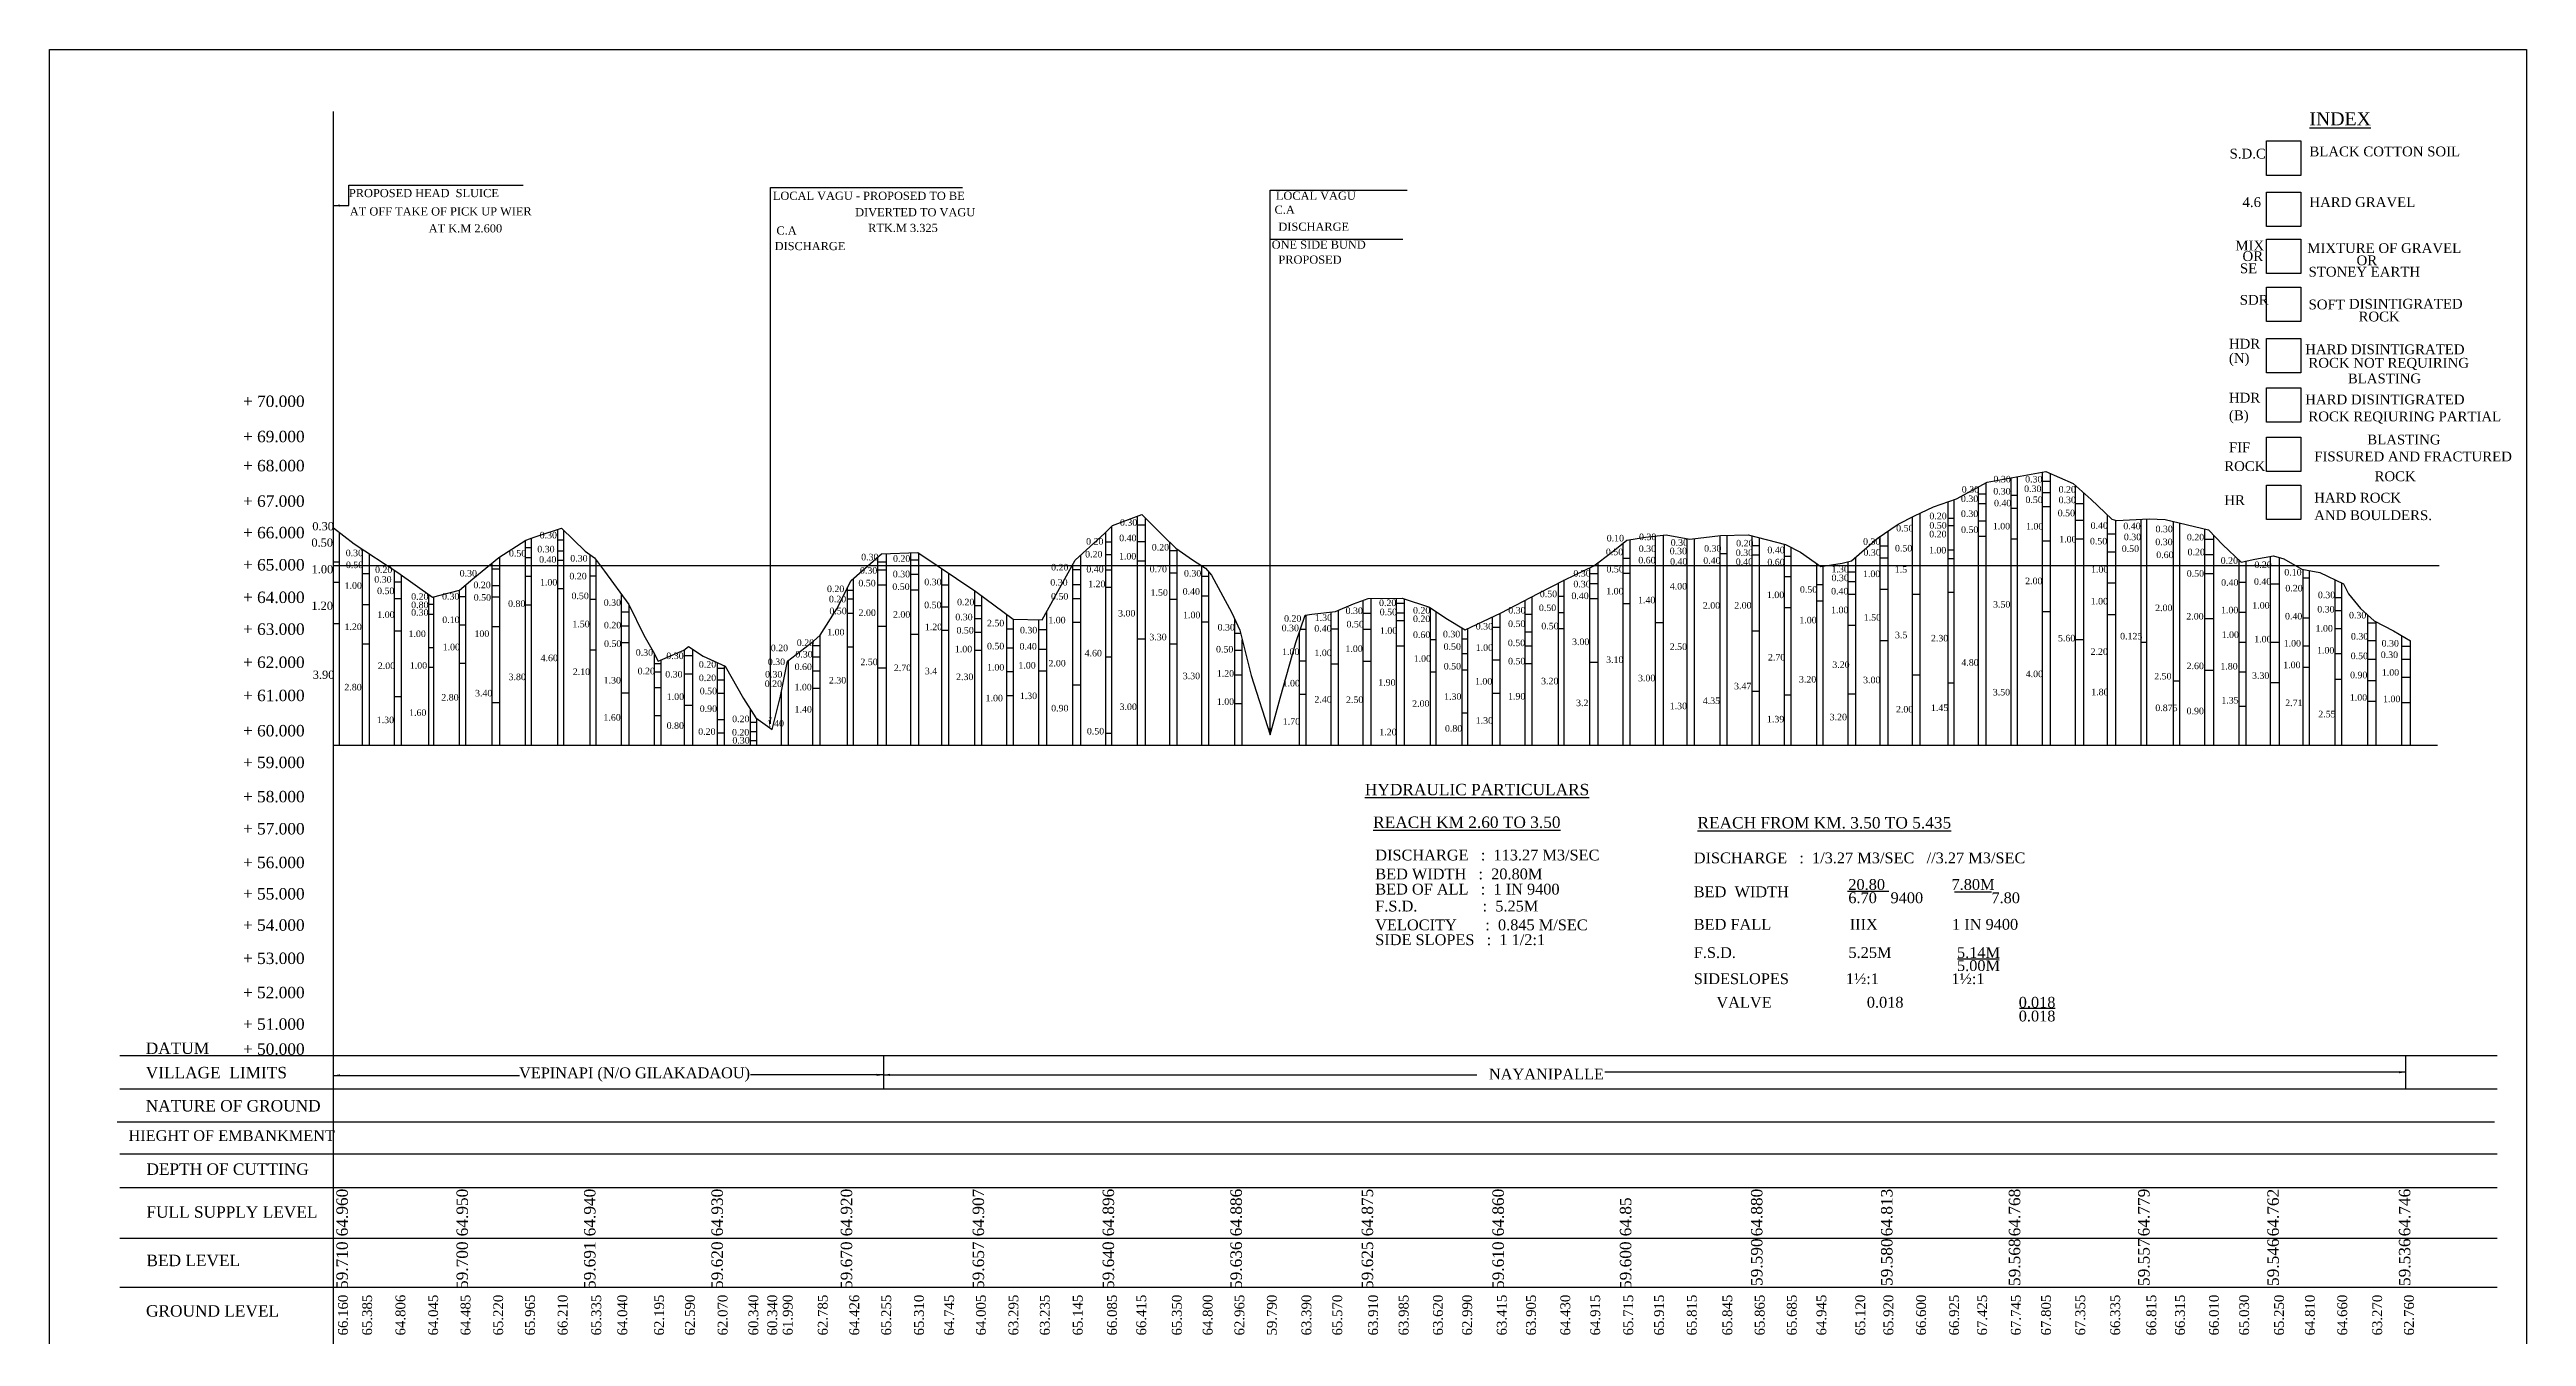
# Model space of a CAD drawing. Header units: millimetres. Extents: x 15 to 772, y 5 to 794.
# Drawn here: x 15 to 772, y 400 to 794 of the extents above; entities that cross this region are included whole.
import ezdxf

# ---------------------------------------------------------------- set-up
doc = ezdxf.new("R2010")
doc.units = ezdxf.units.MM
doc.header["$MEASUREMENT"] = 0
for name, color, linetype in [('DIM', 5, 'Continuous'), ('DO LINE', 3, 'Continuous'), ('DWG.LINE', 10, 'Continuous'), ('TEXT', 7, 'Continuous')]:
    doc.layers.add(name, color=color, linetype=linetype)
doc.layers.add('TITLE', color=7, linetype='Continuous', lineweight=30)
doc.styles.get("Standard").update_dxf_attribs({"font": 'times.ttf', "height": 3})
doc.dimstyles.get("Standard").update_dxf_attribs({"dimtxt": 3, "dimasz": 2, "dimexe": 0.18, "dimexo": 0.0625, "dimgap": 0.09, "dimtad": 0, "dimtih": 1, "dimtoh": 1, "dimdec": 0, "dimzin": 0, "dimdsep": 46, "dimtxsty": 'Standard', "dimcen": 300, "dimclrd": 5, "dimclre": 5, "dimclrt": 4, "dimadec": 0, "dimazin": 0, "dimtfac": 1, "dimtdec": 0, "dimtofl": 0, "dimtmove": 0, "dimatfit": 3, "dimfxl": 0, "dimtolj": 1, "dimtzin": 0, "dimarcsym": 0})

msp = doc.modelspace()

# ---------------------------------------------------------------- linework, layer by layer
at = {"layer": 'DO LINE', "ltscale": 0.2}
msp.add_lwpolyline([(101.49, 635.85), (745.15, 635.85)], dxfattribs=at)
at = {"layer": 'DWG.LINE', "ltscale": 0.2}
for points in [[(101.49, 375.12), (101.49, 774.59)], [(106.14, 752.11), (159.46, 752.11)], [(387.79, 735.64), (428.4, 735.64)], [(101.49, 647.4), (107.76, 642.48), (121.14, 633.73), (131.74, 626.16), (139.97, 628.29), (144.05, 631.78), (152.05, 638.28), (160.3, 643.67), (163.08, 644.68), (171.13, 647.28), (178.38, 640.22), (181.22, 638.21), (184.36, 634.19), (191.76, 623.96), (196.34, 614.63), (199.18, 609.6), (200.72, 606.65), (208.6, 610.02), (210.02, 611.14), (214.46, 608.18), (221.21, 605.11), (226.79, 595.21), (230.58, 589.35), (235.55, 585.75), (238.1, 595.98), (240.23, 606.68), (248.24, 612.74), (250.25, 614.63), (255.35, 622.64), (259.67, 631.28), (268.98, 639.47), (280.11, 639.89), (297.78, 627.92), (309.27, 619.52), (318.15, 619.28), (321.88, 626.14), (328.22, 637.5), (337.3, 645.75), (339.61, 648.12), (348.55, 651.49), (355.12, 644.98), (358.97, 641.14), (364.06, 637.65), (368.03, 635.05), (369.9, 632.88), (376.12, 621.41), (378.55, 616.08), (381.99, 602.31), (387.79, 584.12), (390.87, 595.32), (395.67, 612.33), (398.45, 620.67), (400.53, 620.96), (407.76, 621.82), (413.26, 624.12), (417.76, 625.78), (428.19, 625.9), (436.53, 623.12), (441.45, 619.75), (447.41, 616.17), (458.43, 621.39), (469.74, 627.37), (477.85, 631.53), (486.79, 635.73), (492.12, 639.87), (496.87, 643.67), (502.49, 644.5), (508.83, 645.21), (516.05, 643.9), (525.47, 645.03), (533.91, 645.21), (545.28, 642.31), (549.96, 639.94), (556.12, 635.57), (562.63, 636.63), (565.53, 637.28), (573.31, 644.15), (579.77, 648.52), (584.8, 651.01), (590.54, 653.79), (597.61, 656.25), (607.02, 661.33), (624.91, 664.64), (633.23, 660.92), (638.74, 656.07), (645.13, 650.04), (646.55, 649.62), (656.51, 650.19), (661.43, 649.89), (674.63, 646.76), (679.02, 642.21), (684.58, 636.94), (688.76, 637.86), (694.51, 638.8), (697.71, 637.91), (703.21, 634.72), (708.66, 633.77), (715.94, 630.23), (717.48, 627.21), (721.11, 622.75), (725.31, 618.97), (731.23, 615.89), (736.41, 612.84)], [(604.36, 581.02), (604.36, 659.89)], [(606.68, 581.02), (606.68, 661.15)], [(614.33, 581.02), (614.33, 662.69)], [(616.24, 581.02), (616.24, 663.04)], [(623.88, 581.02), (623.88, 664.45)], [(623.88, 661.68), (626.34, 661.68)], [(626.34, 581.02), (626.34, 664)], [(633.98, 581.02), (633.98, 660.26)], [(586.51, 581.02), (586.51, 651.84)], [(595.09, 581.02), (595.09, 655.37)], [(596.86, 581.02), (596.86, 655.98)], [(604.36, 657.78), (606.68, 657.78)], [(604.36, 654.8), (606.68, 654.8)], [(614.33, 657.34), (616.24, 657.34)], [(614.33, 653.36), (616.24, 653.36)], [(623.88, 658.14), (626.34, 658.14)], [(623.88, 653.94), (626.34, 653.94)], [(633.98, 654.81), (636.57, 654.81)], [(636.57, 581.02), (636.57, 657.98)], [(643.81, 581.02), (643.81, 651.29)], [(103.32, 581.02), (103.32, 645.96)], [(162.05, 581.02), (162.05, 644.3)], [(170.02, 581.02), (170.02, 646.92)], [(170.02, 643.77), (171.91, 643.77)], [(171.91, 581.02), (171.91, 646.52)], [(337.55, 581.02), (337.55, 646.01)], [(339.4, 581.02), (339.4, 647.9)], [(347.25, 581.02), (347.25, 651)], [(347.25, 648.32), (349.65, 648.32)], [(349.65, 581.02), (349.65, 650.4)], [(497.87, 581.02), (497.87, 643.82)], [(505.57, 581.02), (505.57, 644.84)], [(508.06, 581.02), (508.06, 645.12)], [(515.28, 581.02), (515.28, 644.04)], [(517.53, 581.02), (517.53, 644.08)], [(525.34, 581.02), (525.34, 645.01)], [(527.47, 581.02), (527.47, 645.07)], [(535.17, 581.02), (535.17, 644.89)], [(537.42, 581.02), (537.42, 644.31)], [(574.31, 581.02), (574.31, 644.82)], [(576.73, 581.02), (576.73, 646.46)], [(584.19, 581.02), (584.19, 650.7)], [(595.09, 650.3), (596.86, 650.3)], [(595.09, 648.06), (596.86, 648.06)], [(604.36, 649.52), (606.68, 649.52)], [(604.36, 644.8), (606.68, 644.8)], [(614.33, 644.04), (616.24, 644.04)], [(633.98, 649.75), (636.57, 649.75)], [(633.98, 644.02), (636.57, 644.02)], [(643.81, 645.57), (646.26, 645.57)], [(646.26, 581.02), (646.26, 649.71)], [(654.03, 581.02), (654.03, 650.05)], [(655.82, 581.02), (655.82, 650.15)], [(663.92, 581.02), (663.92, 649.3)], [(665.92, 581.02), (665.92, 648.83)], [(673.55, 581.02), (673.55, 647.02)], [(673.55, 643.9), (676.25, 643.9)], [(676.25, 581.02), (676.25, 645.08)], [(101.49, 636.99), (103.32, 636.99)], [(110.36, 581.02), (110.36, 640.78)], [(112.5, 581.02), (112.5, 639.38)], [(149.95, 581.02), (149.95, 636.58)], [(152.35, 581.02), (152.35, 638.48)], [(160.16, 581.02), (160.16, 643.58)], [(160.16, 641.41), (162.05, 641.41)], [(160.16, 638.29), (162.05, 638.29)], [(170.02, 640.31), (171.91, 640.31)], [(170.02, 637.54), (171.91, 637.54)], [(179.91, 581.02), (179.91, 639.14)], [(181.78, 581.02), (181.78, 637.5)], [(267.84, 581.02), (267.84, 638.47)], [(267.84, 636.99), (270.47, 636.99)], [(270.47, 581.02), (270.47, 639.53)], [(278, 581.02), (278, 639.81)], [(278, 637.65), (280.39, 637.65)], [(280.39, 581.02), (280.39, 639.7)], [(327.49, 581.02), (327.49, 636.19)], [(329.95, 581.02), (329.95, 639.07)], [(337.55, 643.16), (339.4, 643.16)], [(337.55, 639.2), (339.4, 639.2)], [(347.25, 643.19), (349.65, 643.19)], [(347.25, 637.34), (349.65, 637.34)], [(357.18, 581.02), (357.18, 642.93)], [(357.18, 640.43), (359.42, 640.43)], [(359.42, 581.02), (359.42, 640.83)], [(488.05, 581.02), (488.05, 636.7)], [(495.74, 581.02), (495.74, 642.77)], [(495.74, 638.16), (497.87, 638.16)], [(525.34, 639.5), (527.47, 639.5)], [(535.17, 642.04), (537.42, 642.04)], [(535.17, 639.15), (537.42, 639.15)], [(545.05, 581.02), (545.05, 642.37)], [(545.05, 638.76), (547.1, 638.76)], [(547.1, 581.02), (547.1, 641.39)], [(554.93, 581.02), (554.93, 636.41)], [(564.53, 581.02), (564.53, 637.06)], [(566.86, 581.02), (566.86, 638.45)], [(574.31, 641.87), (576.73, 641.87)], [(574.31, 638.25), (576.73, 638.25)], [(595.09, 640.7), (596.86, 640.7)], [(595.09, 638.04), (596.86, 638.04)], [(623.88, 643.37), (626.34, 643.37)], [(643.81, 640.08), (646.26, 640.08)], [(673.55, 639.26), (676.25, 639.26)], [(684, 581.02), (684, 637.49)], [(686.11, 581.02), (686.11, 637.28)], [(693.63, 581.02), (693.63, 638.66)], [(696.33, 581.02), (696.33, 638.3)], [(101.49, 630.79), (103.32, 630.79)], [(110.36, 633.44), (112.5, 633.44)], [(120.16, 581.02), (120.16, 634.37)], [(120.16, 630.84), (122.23, 630.84)], [(122.23, 581.02), (122.23, 632.95)], [(141.97, 581.02), (141.97, 630)], [(149.95, 634.84), (152.35, 634.84)], [(149.95, 629.77), (152.35, 629.77)], [(160.16, 632.64), (162.05, 632.64)], [(170.02, 628.85), (171.91, 628.85)], [(179.91, 632.73), (181.78, 632.73)], [(258.64, 581.02), (258.64, 629.21)], [(260.43, 581.02), (260.43, 631.94)], [(267.84, 634.59), (270.47, 634.59)], [(267.84, 629.93), (270.47, 629.93)], [(278, 633.21), (280.39, 633.21)], [(278, 628.48), (280.39, 628.48)], [(287.44, 581.02), (287.44, 634.92)], [(287.44, 629.95), (289.59, 629.95)], [(289.59, 581.02), (289.59, 633.46)], [(327.49, 634.63), (329.95, 634.63)], [(327.49, 630.03), (329.95, 630.03)], [(337.55, 634.56), (339.4, 634.56)], [(337.55, 629.29), (339.4, 629.29)], [(357.18, 633.64), (359.42, 633.64)], [(366.95, 581.02), (366.95, 635.85)], [(366.95, 632.59), (369.03, 632.59)], [(369.03, 581.02), (369.03, 633.89)], [(475.95, 581.02), (475.95, 630.55)], [(477.7, 581.02), (477.7, 631.45)], [(485.49, 581.02), (485.49, 635.12)], [(485.49, 633.47), (488.05, 633.47)], [(485.49, 630.37), (488.05, 630.37)], [(495.74, 633.55), (497.87, 633.55)], [(545.05, 632.53), (547.1, 632.53)], [(554.93, 630.04), (556.89, 630.04)], [(556.89, 581.02), (556.89, 635.85)], [(564.53, 633.96), (566.86, 633.96)], [(564.53, 631), (566.86, 631)], [(574.31, 628.63), (576.73, 628.63)], [(643.81, 630.61), (646.26, 630.61)], [(673.55, 633.47), (676.25, 633.47)], [(684, 630.8), (686.11, 630.8)], [(693.63, 630.31), (696.33, 630.31)], [(703.53, 581.02), (703.53, 634.67)], [(703.53, 632.07), (705.53, 632.07)], [(705.53, 581.02), (705.53, 634.32)], [(713.39, 581.02), (713.39, 631.47)], [(715.39, 581.02), (715.39, 630.5)], [(110.36, 624.01), (112.5, 624.01)], [(120.16, 625.81), (122.23, 625.81)], [(130.58, 581.02), (130.58, 626.98)], [(130.58, 624.04), (132.1, 624.04)], [(130.58, 620.99), (132.1, 620.99)], [(132.1, 581.02), (132.1, 626.25)], [(139.97, 581.02), (139.97, 628.29)], [(139.97, 626.42), (141.97, 626.42)], [(149.95, 626.32), (152.35, 626.32)], [(160.16, 623.84), (162.05, 623.84)], [(179.91, 625.54), (181.78, 625.54)], [(189.56, 581.02), (189.56, 627)], [(189.56, 621.7), (191.85, 621.7)], [(191.85, 581.02), (191.85, 623.78)], [(258.64, 628.32), (260.43, 628.32)], [(258.64, 625.72), (260.43, 625.72)], [(258.64, 621.28), (260.43, 621.28)], [(287.44, 623.28), (289.59, 623.28)], [(297.5, 581.02), (297.5, 628.11)], [(297.5, 623.67), (299.66, 623.67)], [(299.66, 581.02), (299.66, 626.55)], [(307.26, 581.02), (307.26, 620.99)], [(319.48, 581.02), (319.48, 621.72)], [(327.49, 625.83), (329.95, 625.83)], [(357.18, 625.58), (359.42, 625.58)], [(366.95, 626.66), (369.03, 626.66)], [(406.42, 581.02), (406.42, 621.66)], [(408.71, 581.02), (408.71, 622.22)], [(416.24, 581.02), (416.24, 625.22)], [(416.24, 621.33), (418.65, 621.33)], [(418.65, 581.02), (418.65, 625.79)], [(426.45, 581.02), (426.45, 625.88)], [(426.45, 624.4), (428.87, 624.4)], [(426.45, 621.4), (428.87, 621.4)], [(428.87, 581.02), (428.87, 625.67)], [(436.8, 581.02), (436.8, 622.94)], [(438.54, 581.02), (438.54, 621.74)], [(458.08, 581.02), (458.08, 621.23)], [(465.74, 581.02), (465.74, 625.26)], [(465.74, 621.02), (467.89, 621.02)], [(467.89, 581.02), (467.89, 626.39)], [(475.95, 626.5), (477.7, 626.5)], [(475.95, 621.53), (477.7, 621.53)], [(485.49, 625.78), (488.05, 625.78)], [(495.74, 624.25), (497.87, 624.25)], [(545.05, 623.08), (547.1, 623.08)], [(554.93, 625.08), (556.89, 625.08)], [(564.53, 627.13), (566.86, 627.13)], [(584.19, 627.16), (586.51, 627.16)], [(595.09, 627.77), (596.86, 627.77)], [(623.88, 621.85), (626.34, 621.85)], [(643.81, 620.89), (646.26, 620.89)], [(684, 621.61), (686.11, 621.61)], [(713.39, 626.05), (715.39, 626.05)], [(713.39, 622.09), (715.39, 622.09)], [(101.49, 618.16), (103.32, 618.16)], [(120.16, 615.95), (122.23, 615.95)], [(139.97, 617.73), (141.97, 617.73)], [(149.95, 617.19), (152.35, 617.19)], [(189.56, 617.43), (191.85, 617.43)], [(250.27, 581.02), (250.27, 614.66)], [(267.84, 617.38), (270.47, 617.38)], [(278, 614.9), (280.39, 614.9)], [(287.44, 616.1), (289.59, 616.1)], [(297.5, 619.73), (299.66, 619.73)], [(297.5, 615.46), (299.66, 615.46)], [(307.26, 616.54), (309.31, 616.54)], [(309.31, 581.02), (309.31, 619.52)], [(317.11, 581.02), (317.11, 619.31)], [(317.11, 616.36), (319.48, 616.36)], [(327.49, 618.58), (329.95, 618.58)], [(347.25, 613.47), (349.65, 613.47)], [(366.95, 618.69), (369.03, 618.69)], [(377.04, 581.02), (377.04, 619.39)], [(377.04, 615.24), (378.76, 615.24)], [(396.75, 581.02), (396.75, 615.56)], [(397.04, 616.42), (398.76, 616.42)], [(398.76, 581.02), (398.76, 620.71)], [(406.42, 616.48), (408.71, 616.48)], [(416.24, 616.41), (418.65, 616.41)], [(426.45, 619.11), (428.87, 619.11)], [(436.8, 613.31), (438.54, 613.31)], [(446.52, 581.02), (446.52, 616.71)], [(446.52, 613.46), (448.27, 613.46)], [(448.27, 581.02), (448.27, 616.58)], [(455.79, 581.02), (455.79, 620.15)], [(455.79, 617.01), (458.08, 617.01)], [(465.74, 615.56), (467.89, 615.56)], [(475.95, 616.61), (477.7, 616.61)], [(505.57, 618.44), (508.06, 618.44)], [(535.17, 615.88), (537.42, 615.88)], [(564.53, 617.62), (566.86, 617.62)], [(673.55, 619.68), (676.25, 619.68)], [(703.53, 619.91), (705.53, 619.91)], [(713.39, 616.58), (715.39, 616.58)], [(723.37, 581.02), (723.37, 620.71)], [(723.37, 618.38), (725.84, 618.38)], [(725.84, 581.02), (725.84, 618.69)], [(733.71, 581.02), (733.71, 614.43)], [(110.36, 611.97), (112.5, 611.97)], [(130.58, 610.77), (132.1, 610.77)], [(139.97, 606.03), (141.97, 606.03)], [(179.91, 610.08), (181.78, 610.08)], [(189.56, 612.32), (191.85, 612.32)], [(199.63, 581.02), (199.63, 608.73)], [(199.63, 605.94), (201.61, 605.94)], [(201.61, 581.02), (201.61, 607.03)], [(208.82, 581.02), (208.82, 610.2)], [(208.82, 608.33), (211.34, 608.33)], [(211.34, 581.02), (211.34, 610.26)], [(218.88, 581.02), (218.88, 606.17)], [(240.59, 581.02), (240.59, 606.95)], [(248, 581.02), (248, 612.56)], [(248, 611.4), (250.27, 611.4)], [(248, 608), (250.27, 608)], [(258.64, 611.05), (260.43, 611.05)], [(297.5, 610.04), (299.66, 610.04)], [(307.26, 610.72), (309.31, 610.72)], [(317.11, 610.26), (319.48, 610.26)], [(337.55, 607.99), (339.4, 607.99)], [(357.18, 611.97), (359.42, 611.97)], [(377.04, 610.02), (379.28, 610.02)], [(379.28, 581.02), (379.28, 613.15)], [(396.75, 606.75), (398.76, 606.75)], [(406.42, 605.87), (408.71, 605.87)], [(416.24, 606.68), (418.65, 606.68)], [(426.45, 611.32), (428.87, 611.32)], [(446.52, 608.97), (448.27, 608.97)], [(455.79, 607.1), (458.08, 607.1)], [(465.74, 611.36), (467.89, 611.36)], [(465.74, 605.97), (467.89, 605.97)], [(485.49, 606.33), (488.05, 606.33)], [(574.31, 612.92), (576.73, 612.92)], [(633.98, 613.23), (636.57, 613.23)], [(654.03, 612.46), (655.82, 612.46)], [(684, 612.5), (686.11, 612.5)], [(693.63, 612.47), (696.33, 612.47)], [(703.53, 611.3), (705.53, 611.3)], [(713.39, 609.02), (715.39, 609.02)], [(723.37, 612.94), (725.84, 612.94)], [(723.37, 607.27), (725.84, 607.27)], [(733.71, 611.25), (736.41, 611.25)], [(733.71, 607.22), (736.41, 607.22)], [(736.41, 581.02), (736.41, 612.84)], [(130.58, 604.77), (132.1, 604.77)], [(199.63, 603.36), (201.61, 603.36)], [(199.63, 598.62), (201.61, 598.62)], [(208.82, 602.8), (211.34, 602.8)], [(218.88, 604.51), (220.96, 604.51)], [(218.88, 600.96), (220.96, 600.96)], [(220.96, 581.02), (220.96, 605.22)], [(248, 603.65), (250.27, 603.65)], [(248, 598.35), (250.27, 598.35)], [(267.84, 604.64), (270.47, 604.64)], [(307.26, 603.51), (309.31, 603.51)], [(317.11, 603.73), (319.48, 603.73)], [(327.49, 599.44), (329.95, 599.44)], [(377.04, 602.47), (379.28, 602.47)], [(436.8, 603.38), (438.54, 603.38)], [(446.52, 604.01), (448.27, 604.01)], [(584.19, 602.42), (586.51, 602.42)], [(595.09, 600.04), (596.86, 600.04)], [(663.92, 600.6), (665.92, 600.6)], [(673.55, 603.91), (676.25, 603.91)], [(684, 603.35), (686.11, 603.35)], [(693.63, 600.12), (696.33, 600.12)], [(703.53, 604.81), (705.53, 604.81)], [(713.39, 601.1), (715.39, 601.1)], [(723.37, 600.69), (725.84, 600.69)], [(733.71, 601.76), (736.41, 601.76)], [(120.16, 595.83), (122.23, 595.83)], [(149.95, 594.02), (152.35, 594.02)], [(189.56, 596.95), (191.85, 596.95)], [(208.82, 593.19), (211.34, 593.19)], [(218.88, 596.85), (220.96, 596.85)], [(228.94, 581.02), (228.94, 591.89)], [(238.44, 581.02), (238.44, 597.68)], [(307.26, 596.13), (309.31, 596.13)], [(377.04, 593.7), (379.28, 593.7)], [(396.75, 596.54), (398.76, 596.54)], [(446.52, 590.88), (448.27, 590.88)], [(455.79, 596.82), (458.08, 596.82)], [(535.17, 597.43), (537.42, 597.43)], [(545.05, 596.33), (547.1, 596.33)], [(564.53, 596.64), (566.86, 596.64)], [(684, 592.85), (686.11, 592.85)], [(723.37, 594.37), (725.84, 594.37)], [(733.71, 594.03), (736.41, 594.03)], [(199.63, 590), (201.61, 590)], [(218.88, 588.81), (220.96, 588.81)], [(218.88, 584.75), (220.96, 584.75)], [(228.94, 587.98), (230.91, 587.98)], [(228.94, 585.12), (230.91, 585.12)], [(230.91, 581.02), (230.91, 589.11)], [(337.55, 584.69), (339.4, 584.69)], [(101.49, 581.02), (744.67, 581.02)], [(228.94, 582.41), (230.91, 582.41)], [(564.27, 536.33), (576.89, 536.33)], [(596.94, 536.19), (608.3, 536.19)], [(597.93, 515.68), (610.67, 515.68)], [(616.91, 500.61), (627.73, 500.61)], [(36.15, 486.17), (762.83, 486.17)], [(269.56, 486.17), (269.56, 475.92)], [(734.85, 486.17), (734.85, 475.92)], [(36.15, 475.92), (762.83, 475.92)], [(35.33, 465.88), (762.01, 465.88)], [(36.15, 456.04), (762.83, 456.04)], [(36.15, 445.79), (762.83, 445.79)], [(36.15, 430.33), (762.83, 430.33)], [(36.15, 415.37), (762.83, 415.37)]]:
    msp.add_lwpolyline(points, dxfattribs=at)
for points in [[(692.34, 765.61), (702.86, 765.61), (702.86, 755.11), (692.34, 755.11)], [(692.34, 749.98), (702.86, 749.98), (702.86, 739.47), (692.34, 739.47)], [(692.34, 735.63), (702.86, 735.63), (702.86, 725.13), (692.34, 725.13)], [(692.34, 720.9), (702.86, 720.9), (702.86, 710.4), (692.34, 710.4)], [(692.34, 705.22), (702.86, 705.22), (702.86, 694.71), (692.34, 694.71)], [(692.34, 690.21), (702.86, 690.21), (702.86, 679.7), (692.34, 679.7)], [(692.34, 675.14), (702.86, 675.14), (702.86, 664.63), (692.34, 664.63)], [(692.34, 660.4), (702.86, 660.4), (702.86, 649.9), (692.34, 649.9)]]:
    msp.add_lwpolyline(points, close=True, dxfattribs=at)
at = {"layer": 'TITLE', "ltscale": 0.2}
msp.add_lwpolyline([(14.67, 793.55), (771.83, 793.55), (771.83, 5.03), (14.67, 5.03)], close=True, dxfattribs=at)

# ---------------------------------------------------------------- texts
at = {"layer": 'TEXT', "ltscale": 0.2}
for s, height, p in [('%%UINDEX', 4, (705.48, 770.38)), ('S.D.C', 3, (681.07, 760.25)), ('BLACK COTTON SOIL', 3, (705.48, 760.91)), ('PROPOSED HEAD  SLUICE', 2.5, (106.19, 748.44)), ('LOCAL VAGU - PROPOSED TO BE', 2.5, (235.78, 747.61)), ('LOCAL VAGU', 2.5, (389.54, 747.65)), ('AT OFF TAKE OF PICK UP WIER', 2.5, (106.46, 742.85)), ('DIVERTED TO VAGU', 2.5, (260.93, 742.59)), ('C.A', 2.5, (389.15, 743.36)), ('4.6', 3, (685.03, 745.43)), ('HARD GRAVEL', 3, (705.48, 745.43)), ('AT K.M 2.600', 2.5, (130.58, 737.67)), ('DISCHARGE', 2.5, (236.33, 732.25)), ('C.A', 2.5, (236.87, 737)), ('RTK.M 3.325', 2.5, (264.9, 737.79)), ('ONE SIDE BUND', 2.5, (388.27, 732.69)), ('DISCHARGE', 2.5, (390.32, 738.16)), ('MIX', 3, (682.84, 732.17)), ('PROPOSED', 2.5, (390.32, 728.1)), ('SE', 3, (684.23, 725.2)), ('OR', 3, (685.03, 728.92)), ('MIXTURE OF GRAVEL', 3, (704.81, 731.38)), ('STONEY EARTH', 3, (705.22, 724.15)), ('OR', 3, (719.89, 727.64)), ('SDR', 3, (684.19, 715.56)), ('SOFT', 3, (705.22, 714.15)), ('DISINTIGRATED', 3, (717.57, 714.37)), ('ROCK', 3, (720.5, 710.47)), ('HDR', 3, (680.87, 702.15)), ('(N)', 3, (680.87, 697.77)), ('HARD DISINTIGRATED', 3, (704.19, 700.43)), ('ROCK NOT REQUIRING', 3, (705.18, 696.32)), ('BLASTING', 3, (717.23, 691.54)), ('+ 70.000', 3.5, (73.81, 684.32)), ('HDR', 3, (680.87, 685.66)), ('(B)', 3, (680.87, 680.29)), ('HARD DISINTIGRATED', 3, (704.19, 685.12)), ('ROCK REQIURING PARTIAL', 3, (705.18, 679.93)), ('+ 69.000', 3.5, (73.81, 673.55)), ('BLASTING', 3, (723.17, 672.87)), ('+ 68.000', 3.5, (73.81, 664.65)), ('ROCK', 3, (679.44, 664.75)), ('FIF', 3, (680.87, 670.47)), ('FISSURED AND FRACTURED', 3, (706.94, 667.7)), ('0.30', 2, (599.21, 658.13)), ('0.30', 2, (608.85, 657.57)), ('0.30', 2, (608.91, 661.28)), ('0.30', 2, (618.28, 658.34)), ('0.30', 2, (618.59, 661.26)), ('0.20', 2, (628.81, 658.14)), ('ROCK', 3, (725.39, 661.65)), ('+ 67.000', 3.5, (73.81, 653.8)), ('0.20', 2, (589.32, 650.01)), ('0.30', 2, (598.95, 655.28)), ('0.30', 2, (598.95, 650.71)), ('0.40', 2, (609.07, 653.96)), ('0.50', 2, (618.68, 654.97)), ('0.50', 2, (628.54, 650.92)), ('0.30', 2, (628.81, 654.92)), ('HR', 3, (679.47, 654.34)), ('AND BOULDERS.', 3, (706.94, 649.76)), ('HARD ROCK', 3, (706.94, 655.1)), ('+ 66.000', 3.5, (73.81, 644.18)), ('0.50', 2.5, (94.72, 641.63)), ('0.30', 2.5, (95, 646.64)), ('0.30', 2, (164.5, 644.16)), ('0.20', 2, (331.55, 642.24)), ('0.40', 2, (341.65, 643.29)), ('0.30', 2, (341.88, 648.02)), ('0.10', 2, (490.68, 643.24)), ('0.30', 2, (500.56, 643.63)), ('0.30', 2, (510.24, 641.9)), ('0.20', 2, (530.25, 641.71)), ('0.30', 2, (569.04, 642.22)), ('0.50', 2, (579.16, 646.3)), ('0.20', 2, (589.26, 644.49)), ('0.50', 2, (589.32, 647.15)), ('0.50', 2, (598.99, 645.84)), ('1.00', 2, (608.7, 646.9)), ('1.00', 2, (618.86, 646.86)), ('1.00', 2, (629, 642.92)), ('0.50', 2, (638.39, 642.32)), ('0.40', 2, (638.59, 647.09)), ('0.40', 2, (648.6, 646.95)), ('0.30', 2, (648.76, 643.6)), ('0.30', 2, (658.38, 642.09)), ('0.30', 2, (658.44, 646.04)), ('0.20', 2, (668.02, 643.54)), ('+ 65.000', 3.5, (73.81, 634.35)), ('1.00', 2.5, (94.79, 633.48)), ('0.30', 2, (105.21, 638.72)), ('0.50', 2, (105.28, 635.08)), ('0.50', 2, (155.11, 638.62)), ('0.30', 2, (163.77, 639.89)), ('0.40', 2, (164.33, 636.73)), ('0.30', 2, (173.85, 637.07)), ('0.30', 2, (262.78, 637.46)), ('0.20', 2, (272.51, 637.01)), ('0.20', 2, (320.84, 634.37)), ('0.20', 2, (331.24, 638.33)), ('1.00', 2, (341.59, 637.71)), ('0.20', 2, (351.61, 640.44)), ('0.50', 2, (490.42, 639.03)), ('0.60', 2, (500.34, 636.52)), ('0.30', 2, (500.47, 640.02)), ('0.30', 2, (509.93, 639.31)), ('0.40', 2, (510.05, 636.12)), ('0.40', 2, (520.19, 636.4)), ('0.30', 2, (520.46, 640.1)), ('0.30', 2, (530.13, 638.8)), ('0.40', 2, (530.13, 636.02)), ('0.40', 2, (539.79, 639.62)), ('0.60', 2, (539.79, 635.92)), ('0.30', 2, (569.16, 638.88)), ('0.50', 2, (578.8, 640.17)), ('1.00', 2, (589.19, 639.57)), ('0.50', 2, (648.12, 640.03)), ('0.60', 2, (658.66, 638.14)), ('0.20', 2, (668.24, 639)), ('0.20', 2, (678.36, 636.39)), ('0.20', 2, (688.66, 635.11)), ('1.00', 2, (104.87, 628.75)), ('0.30', 2, (113.94, 630.63)), ('0.20', 2, (114.18, 633.61)), ('0.50', 2, (114.79, 627.13)), ('0.30', 2, (140.04, 632.51)), ('0.20', 2, (144.25, 628.93)), ('1.00', 2, (164.6, 629.76)), ('0.20', 2, (173.59, 631.64)), ('0.20', 2, (252.33, 627.74)), ('0.50', 2, (261.93, 629.51)), ('0.30', 2, (262.41, 633.37)), ('0.50', 2, (272.3, 628.42)), ('0.30', 2, (272.45, 632.28)), ('0.30', 2, (282.07, 629.84)), ('0.30', 2, (320.59, 629.73)), ('0.40', 2, (331.62, 633.76)), ('1.20', 2, (332.16, 629.24)), ('0.70', 2, (350.96, 633.8)), ('1.50', 2, (351.24, 626.62)), ('0.40', 2, (361.05, 626.96)), ('0.30', 2, (361.45, 632.49)), ('0.30', 2, (480.49, 632.5)), ('0.30', 2, (480.49, 629.21)), ('0.50', 2, (490.61, 633.76)), ('1.00', 2, (490.53, 627.04)), ('4.00', 2, (509.95, 628.53)), ('0.50', 2, (549.73, 627.56)), ('0.40', 2, (559.27, 627.04)), ('0.30', 2, (559.4, 631.09)), ('1.30', 2, (559.4, 633.77)), ('1.00', 2, (569.02, 632.33)), ('1.5', 2, (578.74, 633.69)), ('2.00', 2, (618.59, 630.16)), ('1.00', 2, (638.72, 633.68)), ('0.50', 2, (667.99, 632.45)), ('0.40', 2, (678.5, 629.69)), ('0.40', 2, (688.53, 629.98)), ('0.10', 2, (697.81, 632.81)), ('0.20', 2, (698.13, 627.96)), ('+ 64.000', 3.5, (73.81, 624.41)), ('1.20', 2.5, (94.72, 622.33)), ('1.00', 2, (114.86, 619.87)), ('0.20', 2, (125.22, 625.41)), ('0.80', 2, (125.22, 622.84)), ('0.30', 2, (125.22, 620.54)), ('0.30', 2, (134.66, 625.45)), ('0.50', 2, (144.34, 625.13)), ('0.80', 2, (154.84, 623.23)), ('0.50', 2, (174.23, 625.59)), ('0.30', 2, (184.09, 623.56)), ('0.20', 2, (252.91, 624.63)), ('0.50', 2, (253.07, 620.99)), ('2.00', 2, (261.98, 620.47)), ('2.00', 2, (272.5, 619.93)), ('0.50', 2, (282.04, 622.81)), ('0.30', 2, (291.56, 619.14)), ('0.20', 2, (292.09, 623.71)), ('0.50', 2, (320.81, 625.45)), ('3.00', 2, (341.32, 620.3)), ('1.00', 2, (361.18, 619.76)), ('1.30', 2, (401.43, 618.95)), ('0.30', 2, (410.85, 621.07)), ('0.20', 2, (421.08, 623.48)), ('0.50', 2, (421.28, 620.68)), ('0.20', 2, (431.46, 621.18)), ('0.30', 2, (460.58, 621.19)), ('0.50', 2, (469.94, 621.96)), ('0.50', 2, (470.23, 626.19)), ('0.40', 2, (479.89, 625.61)), ('1.40', 2, (500.25, 624.33)), ('2.00', 2, (520.06, 622.67)), ('2.00', 2, (529.66, 622.7)), ('1.00', 2, (539.64, 625.91)), ('1.00', 2, (559.27, 621.3)), ('1.50', 2, (569.26, 619.04)), ('3.50', 2, (608.78, 623.01)), ('1.00', 2, (638.62, 623.98)), ('2.00', 2, (658.32, 621.94)), ('2.00', 2, (667.86, 619.36)), ('1.00', 2, (678.46, 621.26)), ('1.00', 2, (688.02, 622.68)), ('0.40', 2, (698.02, 619.4)), ('0.30', 2, (707.88, 621.52)), ('0.30', 2, (708.07, 625.88)), ('0.30', 2, (717.59, 619.71)), ('+ 63.000', 3.5, (73.81, 614.68)), ('1.20', 2, (104.84, 616.15)), ('1.00', 2, (124.41, 614.02)), ('0.10', 2, (134.72, 618.3)), ('100', 2, (144.57, 614.04)), ('1.50', 2, (174.49, 617)), ('0.20', 2, (184.13, 616.66)), ('0.20', 2, (243.1, 611.3)), ('1.00', 2, (252.39, 614.52)), ('1.20', 2, (282.24, 616.1)), ('0.50', 2, (291.92, 615.08)), ('2.50', 2, (301.24, 617.28)), ('0.30', 2, (311.32, 615.13)), ('1.00', 2, (319.98, 618.2)), ('3.30', 2, (350.87, 613.02)), ('0.30', 2, (371.72, 616)), ('0.30', 2, (391.31, 615.79)), ('0.20', 2, (392.05, 618.71)), ('0.40', 2, (401.29, 615.64)), ('0.50', 2, (411.14, 616.96)), ('1.00', 2, (421.36, 615)), ('0.20', 2, (431.46, 618.59)), ('0.60', 2, (431.46, 613.73)), ('0.30', 2, (440.61, 613.93)), ('0.30', 2, (450.64, 616.3)), ('0.50', 2, (460.52, 617.07)), ('0.50', 2, (470.69, 616.38)), ('3.00', 2, (480.08, 611.56)), ('1.00', 2, (549.56, 618.2)), ('3.5', 2, (578.8, 613.65)), ('2.30', 2, (589.79, 612.68)), ('5.60', 2, (628.63, 612.69)), ('0.125', 2, (647.62, 613.29)), ('1.00', 2, (678.65, 613.74)), ('1.00', 2, (688.61, 612.38)), ('1.00', 2, (707.36, 615.67)), ('0.30', 2, (718.17, 613.23)), ('+ 62.000', 3.5, (73.81, 604.56)), ('2.00', 2, (115.02, 604.24)), ('1.00', 2, (124.81, 604.32)), ('1.00', 2, (134.84, 609.98)), ('4.60', 2, (164.78, 606.64)), ('0.50', 2, (184.17, 611)), ('0.30', 2, (193.88, 608.3)), ('0.30', 2, (203.22, 607.28)), ('0.20', 2, (213.16, 604.65)), ('0.30', 2, (234.24, 605.46)), ('0.20', 2, (235.15, 609.68)), ('0.60', 2, (242.43, 603.94)), ('0.30', 2, (242.66, 607.77)), ('2.50', 2, (262.54, 605.42)), ('1.00', 2, (291.42, 609.35)), ('0.50', 2, (301.24, 610.25)), ('1.00', 2, (301.24, 603.76)), ('1.00', 2, (310.85, 604.37)), ('0.40', 2, (311.18, 610.16)), ('2.00', 2, (320.03, 605.02)), ('4.60', 2, (331.08, 608.1)), ('0.50', 2, (371.25, 609.3)), ('1.00', 2, (391.45, 608.52)), ('1.00', 2, (401.33, 608.19)), ('1.00', 2, (410.81, 609.47)), ('1.00', 2, (431.67, 606.45)), ('0.50', 2, (440.82, 610.11)), ('0.50', 2, (440.86, 604.1)), ('1.00', 2, (450.64, 609.8)), ('0.50', 2, (460.46, 611.24)), ('0.50', 2, (460.52, 605.66)), ('3.10', 2, (490.51, 606.12)), ('2.50', 2, (509.95, 610.07)), ('2.70', 2, (539.97, 606.84)), ('3.20', 2, (559.64, 604.57)), ('4.80', 2, (599.09, 605.25)), ('2.20', 2, (638.59, 608.56)), ('2.60', 2, (667.94, 604.2)), ('1.80', 2, (678.26, 604.09)), ('1.00', 2, (697.48, 604.5)), ('1.00', 2, (697.62, 611.11)), ('1.00', 2, (707.81, 608.97)), ('0.50', 2, (718.1, 607.26)), ('0.30', 2, (727.3, 607.6)), ('0.30', 2, (727.55, 611.1)), ('3.90', 2.5, (95.14, 601.24)), ('2.80', 2, (104.8, 597.71)), ('3.80', 2, (154.99, 600.84)), ('2.10', 2, (174.62, 602.42)), ('1.30', 2, (184.05, 599.82)), ('0.20', 2, (194.44, 602.63)), ('0.30', 2, (202.88, 601.65)), ('0.20', 2, (213.16, 600.55)), ('0.50', 2, (213.43, 596.52)), ('0.20', 2, (233.3, 598.75)), ('0.30', 2, (233.4, 601.65)), ('1.00', 2, (242.39, 597.72)), ('2.30', 2, (252.91, 599.81)), ('2.70', 2, (272.77, 603.62)), ('3.4', 2, (282.24, 602.64)), ('2.30', 2, (291.79, 600.86)), ('3.30', 2, (361.1, 601.13)), ('1.20', 2, (371.49, 601.9)), ('1.00', 2, (391.6, 598.93)), ('1.90', 2, (420.83, 599.13)), ('1.00', 2, (450.41, 599.49)), ('3.20', 2, (470.63, 599.57)), ('3.00', 2, (500.25, 600.49)), ('3.47', 2, (529.61, 598.04)), ('3.20', 2, (549.44, 600.1)), ('3.00', 2, (569.06, 599.9)), ('3.50', 2, (608.7, 596.17)), ('4.00', 2, (618.76, 601.76)), ('1.80', 2, (638.79, 596.21)), ('2.50', 2, (658.04, 601.06)), ('3.30', 2, (687.94, 601.25)), ('0.90', 2, (717.91, 601.41)), ('1.00', 2, (727.62, 602.2)), ('+ 61.000', 3.5, (73.81, 594.42)), ('1.60', 2, (124.59, 589.94)), ('2.80', 2, (134.43, 594.59)), ('3.40', 2, (144.75, 595.88)), ('1.00', 2, (203.35, 594.81)), ('0.90', 2, (213.43, 591.13)), ('1.40', 2, (242.43, 590.93)), ('1.00', 2, (300.82, 594.37)), ('1.30', 2, (311.27, 595.05)), ('0.90', 2, (320.86, 591.29)), ('3.00', 2, (341.76, 591.71)), ('1.00', 2, (371.49, 593.29)), ('2.40', 2, (401.33, 593.97)), ('2.50', 2, (410.98, 593.87)), ('2.00', 2, (431.21, 592.71)), ('1.30', 2, (440.98, 594.85)), ('1.90', 2, (460.52, 594.92)), ('3.2', 2, (481.31, 592.9)), ('1.30', 2, (509.95, 591.96)), ('4.35', 2, (520.05, 593.56)), ('3.20', 2, (558.83, 588.57)), ('2.00', 2, (579.1, 590.96)), ('1.45', 2, (589.79, 591.41)), ('0.875', 2, (658.38, 591.38)), ('0.90', 2, (667.94, 590.43)), ('1.35', 2, (678.55, 593.7)), ('2.71', 2, (698.08, 592.92)), ('2.55', 2, (708.2, 589.49)), ('1.00', 2, (717.84, 594.56)), ('1.00', 2, (728, 594.11)), ('+ 60.000', 3.5, (73.81, 583.65)), ('1.30', 2, (114.7, 587.7)), ('1.60', 2, (184, 588.47)), ('0.80', 2, (203.31, 585.98)), ('0.20', 2, (212.96, 584.13)), ('0.20', 2, (223.28, 583.91)), ('0.20', 2, (223.34, 588)), ('0.30', 2, (223.41, 581.47)), ('1.40', 2, (233.9, 586.63)), ('0.50', 2, (331.77, 584.25)), ('1.70', 2, (391.66, 587.22)), ('1.20', 2, (421.16, 583.99)), ('0.80', 2, (441.23, 585.09)), ('1.30', 2, (450.64, 587.53)), ('1.39', 2, (539.66, 587.94)), ('+ 59.000', 3.5, (73.81, 573.96)), ('%%UHYDRAULIC PARTICULARS', 3.5, (416.76, 565.65)), ('+ 58.000', 3.5, (73.81, 563.51)), ('+ 57.000', 3.5, (73.81, 553.68)), ('%%UREACH KM 2.60 TO 3.50', 3.5, (419.28, 555.67)), ('%%UREACH FROM KM. 3.50 TO 5.435', 3.5, (518.42, 555.51)), ('+ 56.000', 3.5, (73.81, 543.38)), ('DISCHARGE   :  113.27 M3/SEC', 3.3, (419.92, 545.75)), ('DISCHARGE   :  1/3.27 M3/SEC   //3.27 M3/SEC', 3.3, (517.29, 544.87)), ('BED WIDTH   :  20.80M', 3.3, (419.92, 539.97)), ('BED OF ALL   :  1 IN 9400', 3.3, (419.92, 535.33)), ('BED  WIDTH', 3.3, (517.29, 534.51)), ('20.80', 3.3, (564.54, 536.75)), ('7.80M', 3.3, (596.08, 536.75)), ('+ 55.000', 3.5, (73.81, 533.8)), ('F.S.D.                :  5.25M', 3.3, (419.92, 530.15)), ('6.70', 3.3, (564.54, 532.69)), ('9400', 3.3, (577.44, 532.69)), ('7.80', 3.3, (608.28, 532.69)), ('+ 54.000', 3.5, (73.81, 524.25)), ('VELOCITY       :  0.845 M/SEC', 3.3, (419.92, 524.4)), ('SIDE SLOPES   :  1 1/2:1', 3.3, (419.92, 519.86)), ('BED FALL', 3.3, (517.29, 524.57)), ('IIIX', 3.3, (564.96, 524.57)), ('1 IN 9400', 3.3, (596.24, 524.57)), ('+ 53.000', 3.5, (73.81, 514.09)), ('F.S.D.', 3.3, (517.29, 515.94)), ('5.25M', 3.3, (564.58, 515.94)), ('5.14M', 3.3, (597.75, 515.94)), ('5.00M', 3.3, (597.75, 511.96)), ('SIDESLOPES', 3.3, (517.29, 507.95)), ('1½:1', 3.3, (563.78, 507.95)), ('1½:1', 3.3, (596.05, 507.95)), ('+ 52.000', 3.5, (73.81, 503.63)), ('VALVE', 3.3, (524.21, 500.75)), ('0.018', 3.3, (570.19, 500.75)), ('0.018', 3.3, (616.63, 500.75)), ('0.018', 3.3, (616.63, 496.55)), ('+ 51.000', 3.5, (73.81, 493.99)), ('DATUM', 3.5, (44.08, 486.61)), ('+ 50.000', 3.5, (73.81, 486.35)), ('VILLAGE  LIMITS', 3.5, (44.08, 479.16)), ('VEPINAPI (N/O GILAKADAOU)', 3.3, (158.2, 479.19)), ('NAYANIPALLE', 3.3, (454.67, 478.82)), ('NATURE OF GROUND', 3.5, (44.08, 469.02)), ('HIEGHT OF EMBANKMENT', 3.3, (38.8, 460.01)), ('DEPTH OF CUTTING', 3.5, (44.29, 449.67)), ('FULL SUPPLY LEVEL', 3.5, (44.29, 436.56)), ('BED LEVEL', 3.5, (44.29, 421.76)), ('GROUND LEVEL', 3.5, (44.16, 406.34))]:
    msp.add_text(s, height=height, dxfattribs=at).set_placement(p)
for s, height, p in [('64.960', 3.5, (105.86, 430.88)), ('64.950', 3.5, (142.58, 430.88)), ('64.940', 3.5, (181.55, 430.88)), ('64.930', 3.5, (220.51, 430.88)), ('64.920', 3.5, (260.03, 430.88)), ('64.907', 3.5, (300.34, 430.88)), ('64.896', 3.5, (340.08, 430.88)), ('64.886', 3.5, (379.15, 430.88)), ('64.875', 3.5, (419.27, 430.88)), ('64.860', 3.5, (459.24, 430.88)), ('64.85', 3.5, (498.2, 430.88)), ('64.880', 3.5, (538.28, 430.88)), ('64.813', 3.5, (578.03, 430.88)), ('64.768', 3.5, (617.09, 430.88)), ('64.779', 3.5, (656.61, 430.88)), ('64.762', 3.5, (696.13, 430.88)), ('64.746', 3.5, (736.33, 430.88)), ('59.710', 3.5, (105.86, 414.78)), ('59.700', 3.5, (142.58, 414.78)), ('59.691', 3.5, (181.55, 414.78)), ('59.620', 3.5, (220.51, 414.78)), ('59.670', 3.5, (260.03, 414.78)), ('59.657', 3.5, (300.34, 414.78)), ('59.640', 3.5, (340.08, 414.78)), ('59.636', 3.5, (379.15, 414.78)), ('59.625', 3.5, (419.27, 414.78)), ('59.610', 3.5, (459.24, 414.78)), ('59.600', 3.5, (498.2, 414.78)), ('59.590', 3.5, (538.28, 415.7)), ('59.580', 3.5, (578.03, 415.7)), ('59.568', 3.5, (617.09, 415.7)), ('59.557', 3.5, (656.61, 415.7)), ('59.546', 3.5, (696.13, 415.7)), ('59.536', 3.5, (736.33, 415.7)), ('66.160', 3, (105.86, 400.58)), ('65.385', 3, (113.26, 400.58)), ('64.806', 3, (123.44, 400.58)), ('64.045', 3, (133.44, 400.58)), ('64.485', 3, (143.33, 400.58)), ('65.220', 3, (153.32, 400.58)), ('65.965', 3, (163.03, 400.58)), ('66.210', 3, (173.02, 400.58)), ('65.335', 3, (183.3, 400.58)), ('64.040', 3, (191.27, 400.58)), ('62.195', 3, (202.51, 400.58)), ('62.590', 3, (211.93, 400.58)), ('62.070', 3, (221.92, 400.58)), ('60.340', 3, (231.33, 400.58)), ('60.340', 3, (237.1, 400.58)), ('61.990', 3, (241.81, 400.58)), ('62.785', 3, (252.53, 400.58)), ('64.426', 3, (262.17, 400.58)), ('65.255', 3, (271.94, 400.58)), ('65.310', 3, (281.94, 400.58)), ('64.745', 3, (291.17, 400.58)), ('64.005', 3, (300.88, 400.58)), ('63.295', 3, (310.82, 400.58)), ('63.235', 3, (320.41, 400.58)), ('65.145', 3, (330.47, 400.58)), ('66.085', 3, (340.95, 400.58)), ('66.415', 3, (349.9, 400.58)), ('65.350', 3, (360.76, 400.58)), ('64.800', 3, (370.19, 400.58)), ('62.965', 3, (379.9, 400.58)), ('59.790', 3, (389.81, 400.58)), ('63.390', 3, (400.38, 400.58)), ('65.570', 3, (409.81, 400.58)), ('63.910', 3, (420.76, 400.58)), ('63.985', 3, (430.09, 400.58)), ('63.620', 3, (440.57, 400.58)), ('62.990', 3, (449.52, 400.58)), ('63.415', 3, (460.09, 400.58)), ('63.905', 3, (469.04, 400.58)), ('64.430', 3, (479.52, 400.58)), ('64.915', 3, (488.66, 400.58)), ('65.715', 3, (498.76, 400.58)), ('65.915', 3, (508.18, 400.58)), ('65.815', 3, (518.18, 400.58)), ('65.845', 3, (529.04, 400.58)), ('65.865', 3, (538.94, 400.58)), ('65.685', 3, (548.75, 400.58)), ('64.945', 3, (557.8, 400.58)), ('65.120', 3, (569.7, 400.58)), ('65.920', 3, (578.28, 400.58)), ('66.600', 3, (588.28, 400.58)), ('66.925', 3, (598.37, 400.58)), ('67.425', 3, (606.94, 400.58)), ('67.745', 3, (617.23, 400.58)), ('67.805', 3, (626.46, 400.58)), ('67.355', 3, (636.94, 400.58)), ('66.335', 3, (647.61, 400.58)), ('66.815', 3, (658.65, 400.58)), ('66.315', 3, (667.41, 400.58)), ('66.010', 3, (677.79, 400.58)), ('65.030', 3, (687.03, 400.58)), ('65.250', 3, (697.7, 400.58)), ('64.810', 3, (707.13, 400.58)), ('64.660', 3, (717.03, 400.58)), ('63.270', 3, (727.7, 400.58)), ('62.760', 3, (737.41, 400.58))]:
    msp.add_text(s, height=height, rotation=90, dxfattribs=at).set_placement(p)

# ---------------------------------------------------------------- leaders
at = {"layer": 'DIM', "ltscale": 0.2}
for points in [[(101.49, 745.88), (106.14, 745.88), (106.14, 752.11)], [(235.04, 587.54), (235.04, 751.41), (293.7, 751.41)], [(387.79, 584.12), (387.79, 750.54), (429.71, 750.54)], [(101.49, 480.06), (158.33, 480.06)], [(269.56, 480.22), (228.97, 480.22)], [(269.56, 480.22), (451.02, 480.22)], [(734.85, 481.04), (490.15, 481.04)]]:
    msp.add_leader(points, dimstyle='Standard', override={"dimgap": 0.09, "dimtad": 0}, dxfattribs=at)

doc.saveas('drawing.dxf')
